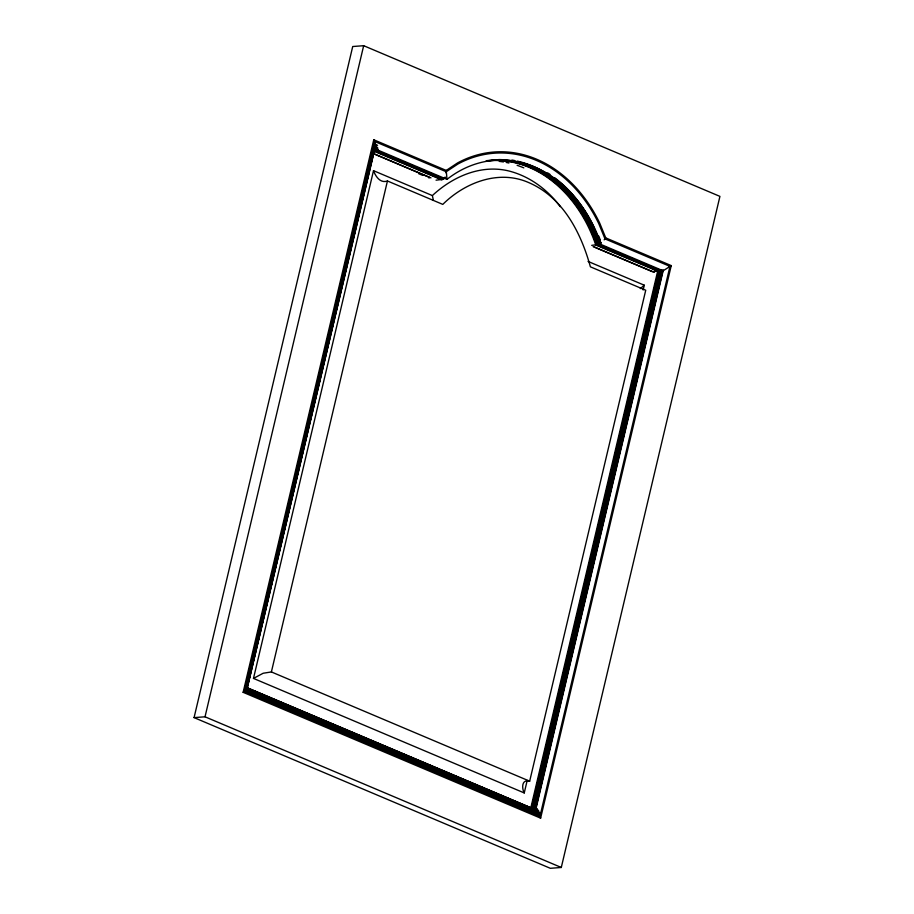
<?xml version="1.0" encoding="UTF-8"?>
<svg xmlns="http://www.w3.org/2000/svg" width="914" height="914" viewBox="0 0 914 914"><rect width="100%" height="100%" fill="white"/><g stroke="black" fill="none" stroke-linecap="round" stroke-linejoin="round"><path stroke-width="1.37" d="M446.135 173.009L446.226 170.427L457.56 162.932A142.31 111.714 85.7 0 1 599.687 223.05L605.754 237.903L671.242 265.597L540.62 818.156L243.135 692.321L373.757 139.773L446.226 170.427L446.992 179.373A134.004 105.19 85.7 0 1 601.275 244.621M194.076 717.616L352.713 46.523L363.669 45.7L719.924 196.384L561.287 867.477L550.331 868.3L194.076 717.616L205.022 716.804L561.287 867.477M205.022 716.804L363.669 45.7M378.145 150.25L373.757 139.773L374.706 142.79L245.146 690.858L243.135 692.321M247.237 686.243L248.551 680.69M249.214 677.914L250.196 673.744M250.847 670.967L252.161 665.415M252.824 662.627L256.765 645.97M257.417 643.193L260.376 630.683M262.01 623.748L264.969 611.249M265.631 608.461L268.579 595.962M270.224 589.016L273.172 576.517M274.817 569.582L276.793 561.242M278.427 554.295L281.386 541.796M283.032 534.85L284.997 526.521M286.642 519.575L289.589 507.076M291.235 500.129L293.2 491.801M293.862 489.024L295.176 483.46M295.828 480.684L297.804 472.355M299.438 465.409L301.414 457.08M302.066 454.292L303.379 448.74M304.042 445.963L306.99 433.464M308.635 426.518L309.618 422.348M310.28 419.572L311.594 414.019M312.245 411.243L316.187 394.574M316.838 391.798L319.797 379.299M320.46 376.522L324.39 359.853M325.053 357.077L328.012 344.578M329.646 337.632L332.605 325.133M333.256 322.356L336.215 309.857M337.86 302.911L340.808 290.412M342.453 283.466L344.418 275.125M346.063 268.19L349.022 255.68M350.656 248.745L352.633 240.405M354.278 233.458L357.225 220.96M358.871 214.013L360.836 205.684M361.498 202.908L362.812 197.355M363.464 194.579L365.44 186.239M367.074 179.293L369.05 170.964M369.702 168.187L371.015 162.635M371.678 159.847L373.975 150.125L442.97 179.315L444.25 178.173M374.706 142.79L375.151 145.566L246.563 689.567L245.146 690.858L539.066 815.174L540.62 818.156L536.232 807.679L663.141 270.795L671.242 265.597L668.614 267.105M527.195 780.453L524.248 792.941L253.486 678.417L373.506 170.678L432.368 195.573C452.247 177.03 479.747 164.623 507.236 170.598C528.646 175.511 547.28 189.152 560.225 206.667M253.486 678.417L263.163 673.252L271.389 671.939L387.445 180.983L442.787 204.393C464.986 182.412 499.044 169.239 529.08 182.743C563.001 197.481 581.064 232.887 590.387 266.819L645.73 290.229L529.674 781.184C521.494 778.831 521.688 788.314 524.248 792.941M643.136 289.989L644.279 285.202L588.033 261.415M486.088 160.944A134.061 105.236 85.7 0 1 596.579 244.918L658.503 271.092L657.669 271.207L530.76 808.079L531.548 808.136L658.503 271.092L661.782 270.178L534.29 809.507L539.066 815.174L539.717 812.397M663.084 269.699L535.273 810.341L247.271 688.528L247.226 687.831L533.33 808.856L534.29 809.507L247.066 688.093M536.918 808.582L536.267 811.358L247.008 689.007L246.563 689.567L537.238 812.512L537.889 809.735M538.826 811.015L538.175 813.791L245.935 690.184L374.991 144.218L377.619 145.337M443.644 178.824L374.466 149.565L375.151 145.566M605.754 237.903L604.165 239.845M640.303 288.607L644.279 285.202M428.94 178.024L429.649 177.487L373.7 153.815M591.689 245.34L597.459 244.655L601.332 242.439M387.445 180.983C380.27 183.634 375.574 176.333 373.506 170.678M436.047 180.184L442.97 179.315A134.232 105.373 85.7 0 1 445.118 177.727M531.548 808.136L533.33 808.856L660.582 270.578L598.384 244.278L591.358 227.06A134.746 105.773 85.7 0 0 498.587 159.562M377.779 147.885L375.186 146.788L247.008 689.007L375.071 147.874L377.653 148.971M374.831 148.811L446.992 179.373M663.141 270.795L599.356 243.775L592.398 226.729A135.306 106.218 85.7 0 0 532.428 166.017M597.459 244.655L659.474 270.887L532.416 808.387L246.906 687.636M373.369 150.502L442.262 179.635A134.061 105.236 85.7 0 1 445.484 177.213M373.963 151.21L441.519 179.784A134.004 105.19 85.7 0 1 444.741 177.35M373.46 153.541L430.985 177.876M594.157 246.883L654.298 272.326M593.083 246.609L652.196 271.618L657.669 271.207L595.802 245.032A134.004 105.19 85.7 0 0 486.728 160.921M418.623 173.66L422.497 175.294M271.389 671.939L529.674 781.184M598.739 236.075L600.292 239.891M600.338 243.158L593.472 226.341A136.003 106.767 85.7 0 0 554.581 177.682M433.373 200.269L432.368 195.573M499.261 161.378A134.004 105.19 85.7 0 1 503.408 161.949M506.173 162.441A134.004 105.19 85.7 0 1 508.915 163.023M517.107 165.331A134.004 105.19 85.7 0 1 523.813 167.868M547.669 172.917A136.003 106.767 85.7 0 1 550 174.425M511.829 160.041A135.306 106.218 85.7 0 1 514.616 160.544M517.393 161.127A135.306 106.218 85.7 0 1 531.194 165.503M486.796 160.67A134.232 105.373 85.7 0 1 493.72 160.099M497.89 160.041A134.232 105.373 85.7 0 1 597.436 244.666M374.283 141.304L244.209 691.578L539.877 816.636L669.962 266.362L604.999 238.885L598.784 223.656A141.099 110.765 85.7 0 0 457.857 164.052L446.238 171.729L374.283 141.304"/></g></svg>
